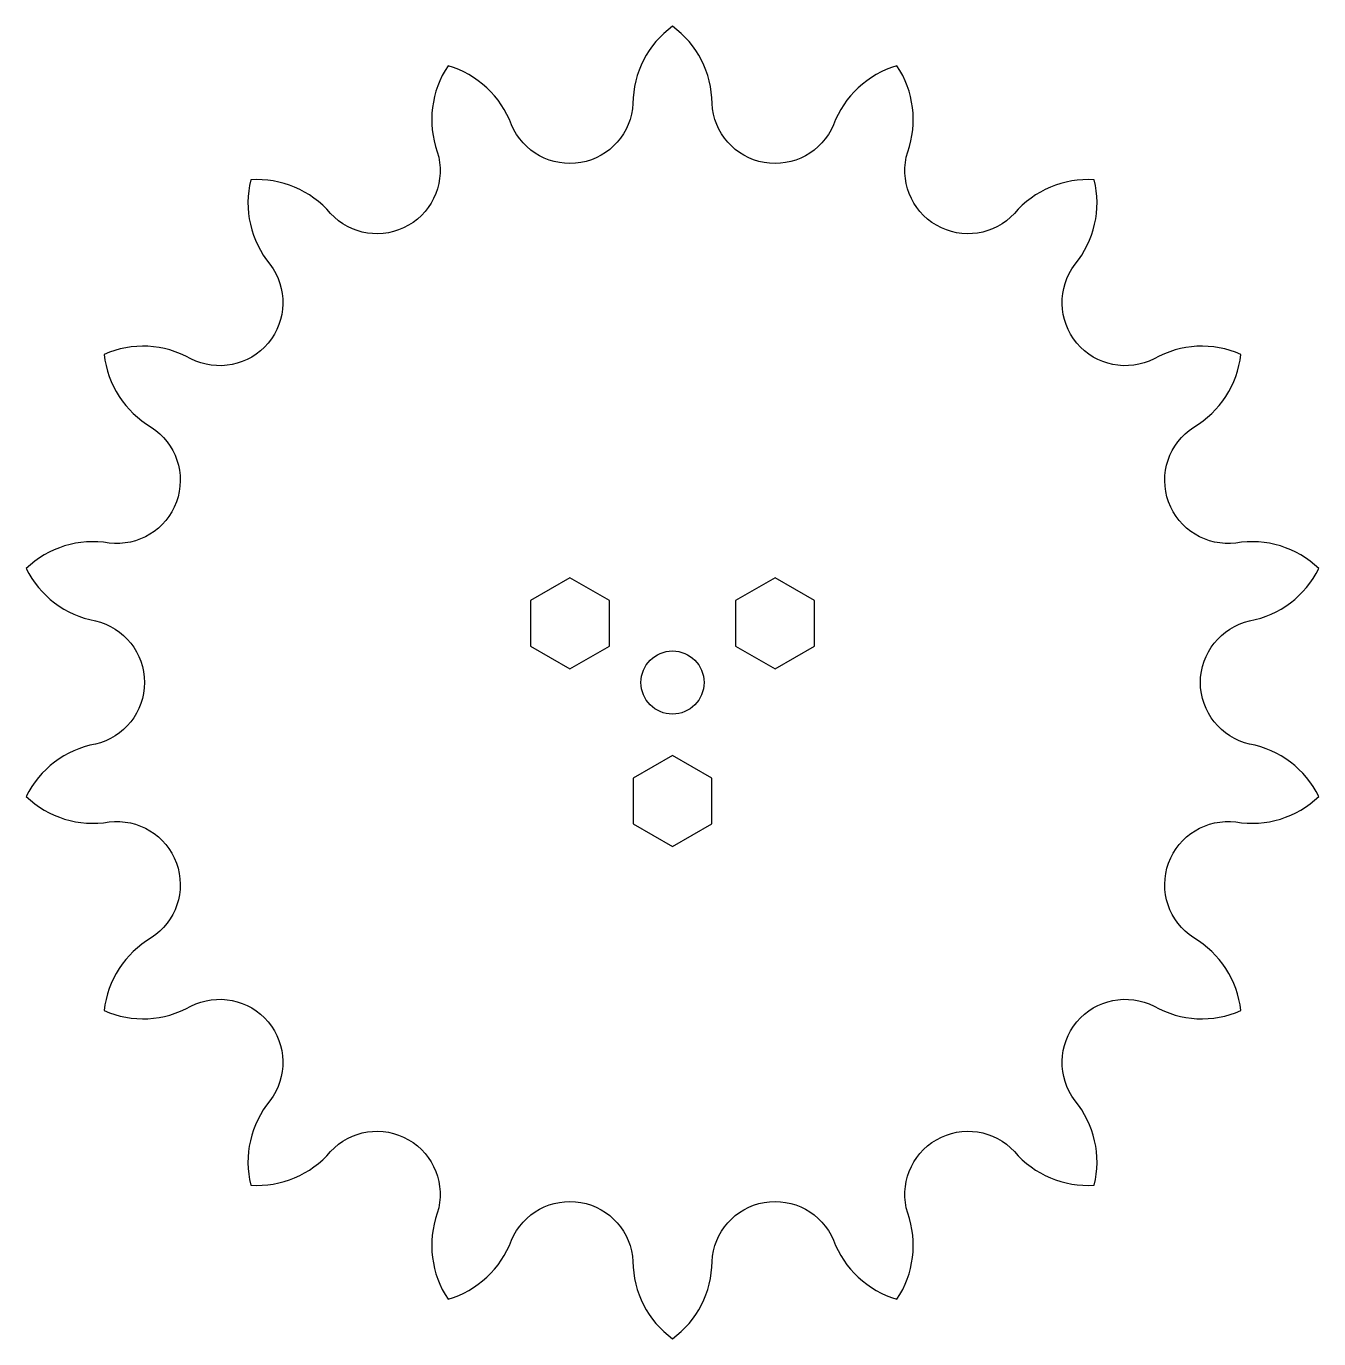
# Model space of a CAD drawing. Header units: millimetres. Extents: x -208 to -44, y 64 to 230.
import ezdxf

# ---------------------------------------------------------------- set-up
doc = ezdxf.new("R2010")
doc.units = ezdxf.units.MM
doc.layers.get('0').update_dxf_attribs({"linetype": 'CONTINUOUS'})

msp = doc.modelspace()

# ---------------------------------------------------------------- linework, layer by layer
msp.add_lwpolyline([(-53.2, 139.57, -0.798896), (-53.2, 155.18, 0.236422), (-44.45, 161.81, 0.236422), (-54.94, 165.04, -0.798896), (-60.28, 179.71, 0.236422), (-54.32, 188.93, 0.236422), (-65.29, 188.38, -0.798896), (-75.32, 200.34, 0.236422), (-72.88, 211.04, 0.236422), (-82.99, 206.78, -0.798896), (-96.51, 214.58, 0.236422), (-97.87, 225.48, 0.236422), (-105.92, 218.01, -0.798896), (-121.29, 220.72, 0.236422), (-126.3, 230.49, 0.236422), (-131.31, 220.72, -0.798896), (-146.68, 218.01, 0.236422), (-154.73, 225.48, 0.236422), (-156.09, 214.58, -0.798896), (-169.61, 206.78, 0.236422), (-179.72, 211.04, 0.236422), (-177.28, 200.34, -0.798896), (-187.31, 188.38, 0.236422), (-198.28, 188.93, 0.236422), (-192.32, 179.71, -0.798896), (-197.66, 165.04, 0.236422), (-208.15, 161.81, 0.236422), (-199.4, 155.18, -0.798896), (-199.4, 139.57, 0.236422), (-208.15, 132.94, 0.236422), (-197.66, 129.71, -0.798896), (-192.32, 115.04, 0.236422), (-198.28, 105.82, 0.236422), (-187.31, 106.37, -0.798896), (-177.28, 94.41, 0.236422), (-179.72, 83.71, 0.236422), (-169.61, 87.97, -0.798896), (-156.09, 80.17, 0.236422), (-154.73, 69.27, 0.236422), (-146.68, 76.74, -0.798896), (-131.31, 74.03, 0.236422), (-126.3, 64.26, 0.236422), (-121.29, 74.03, -0.798896), (-105.92, 76.74, 0.236422), (-97.87, 69.27, 0.236422), (-96.51, 80.17, -0.798896), (-82.99, 87.97, 0.236422), (-72.88, 83.71, 0.236422), (-75.32, 94.41, -0.798896), (-65.29, 106.37, 0.236422), (-54.32, 105.82, 0.236422), (-60.28, 115.04, -0.798896), (-54.94, 129.71, 0.236422), (-44.45, 132.94, 0.236422)], format="xyb", close=True)
for points in [[(-139.29, 160.65), (-144.29, 157.76), (-144.29, 151.99), (-139.29, 149.1), (-134.29, 151.99), (-134.29, 157.76)], [(-113.31, 160.65), (-118.31, 157.76), (-118.31, 151.99), (-113.31, 149.1), (-108.31, 151.99), (-108.31, 157.76)], [(-126.3, 138.15), (-131.3, 135.26), (-131.3, 129.49), (-126.3, 126.6), (-121.3, 129.49), (-121.3, 135.26)]]:
    msp.add_lwpolyline(points, close=True)
msp.add_circle((-126.3, 147.37), 4)

doc.saveas('drawing.dxf')
